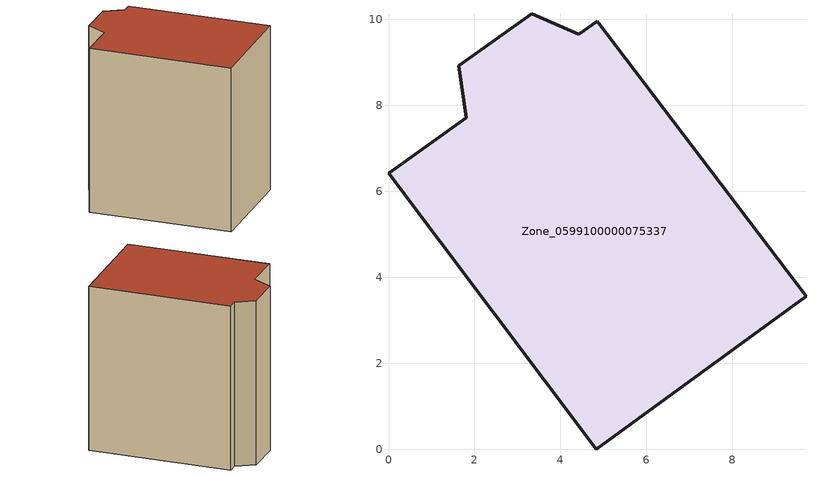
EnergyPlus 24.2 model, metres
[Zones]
Zone_0599100000075337
 floor ground (C_G): 1.63,8.93 3.33,10.13 4.43,9.65 4.86,9.96 9.71,3.56 4.83,0 0,6.42 1.81,7.71 z0
 wall outside (C_F): 4.83,0 9.71,3.56 4.86,9.96 4.43,9.65 3.33,10.13 1.63,8.93 1.81,7.71 0,6.42 4.83,0 z0:9.55
 roof outside (C_R): 3.33,10.13 1.63,8.93 1.81,7.71 0,6.42 4.83,0 9.71,3.56 4.86,9.96 4.43,9.65 z9.55
[BUILDING]
Pand.0599100000075337: North Axis=0; Terrain=City; Loads Convergence Tolerance Value=0.04; Temperature Convergence Tolerance Value=0.4; Solar Distribution=FullExterior; Maximum Number of Warmup Days=25; Minimum Number of Warmup Days=1
[Site:Location]
Rotterdam.The.Hague.AP_ZH_NLD Design_Conditions: Latitude=51.96; Longitude=4.45; Time Zone=1; Elevation=-4.5
[SITE:GROUNDTEMPERATURE:BUILDINGSURFACE]
18, 18, 18, 18, 18, 18, 18, 18, 18, 18, 18, 18
[MATERIAL] Thermal Absorptance=0.9; Solar Absorptance=0.7; Visible Absorptance=0.7
Name | Roughness | Thickness | Conductivity | Density | Specific Heat
G.TI.1946 | MediumSmooth | 0.15 | 1 | 540 | 1210
F.TI.1946 | Rough | 0.3 | 0.857143 | 1920 | 840
R.TI.1946 | MediumRough | 0.2 | 0.1 | 1500 | 1000
[CONSTRUCTION]
C_G: G.TI.1946
C_F: F.TI.1946
C_R: R.TI.1946
[ZONE]
Zone_0599100000075337: Type=1; Multiplier=1; Ceiling Height=Autocalculate; Volume=Autocalculate; Floor Area=autocalculate; Part of Total Floor Area=Yes
[ZONEINFILTRATION:DESIGNFLOWRATE]
Infil_Zone_0599100000075337: Zone or ZoneList or Space or SpaceList=Zone_0599100000075337; Schedule=AlwaysOn; Design Flow Rate Calculation Method=Flow/Area; Flow Rate per Floor Area=0.003; Constant Term Coefficient=1; Temperature Term Coefficient=0; Velocity Term Coefficient=0; Velocity Squared Term Coefficient=0
[HVACTEMPLATE:ZONE:IDEALLOADSAIRSYSTEM]
Zone_0599100000075337: Maximum Heating Supply Air Temperature=50; Minimum Cooling Supply Air Temperature=13; Maximum Heating Supply Air Humidity Ratio=0.0156; Minimum Cooling Supply Air Humidity Ratio=0.0077; Heating Limit=NoLimit; Cooling Limit=NoLimit; Dehumidification Control Type=ConstantSensibleHeatRatio; Cooling Sensible Heat Ratio=0.7; Dehumidification Setpoint=60; Humidification Control Type=None; Humidification Setpoint=30; Outdoor Air Method=None; Outdoor Air Flow Rate per Person=0.00944; Outdoor Air Flow Rate per Zone Floor Area=0; Outdoor Air Flow Rate per Zone=0; Demand Controlled Ventilation Type=None; Outdoor Air Economizer Type=NoEconomizer; Heat Recovery Type=None; Sensible Heat Recovery Effectiveness=0.7; Latent Heat Recovery Effectiveness=0.65
[ZONECONTROL:THERMOSTAT]
ThermostatControl_Zone_0599100000075337: Zone or ZoneList=Zone_0599100000075337; Control Type Schedule=DualSetpointControlType; Control 1=Thermostat_Zone_0599100000075337; Temperature Difference Between Cutout And Setpoint=0
[THERMOSTATSETPOINT:DUALSETPOINT]
Thermostat_Zone_0599100000075337: Heating Setpoint Temperature Schedule=HeatingSetpoint_Zone_0599100000075337; Cooling Setpoint Temperature Schedule=CoolingSetpoint_Zone_0599100000075337
[SCHEDULE:COMPACT]
HeatingSetpoint_Zone_0599100000075337: Through: 12/31, For: AllDays, Until: 24:00, 21
CoolingSetpoint_Zone_0599100000075337: Through: 12/31, For: AllDays, Until: 24:00, 24
DualSetpointControlType: Through: 12/31, For: AllDays, Until: 24:00, 4
AlwaysOn: Through: 12/31, For: AllDays, Until: 24:00, 1
